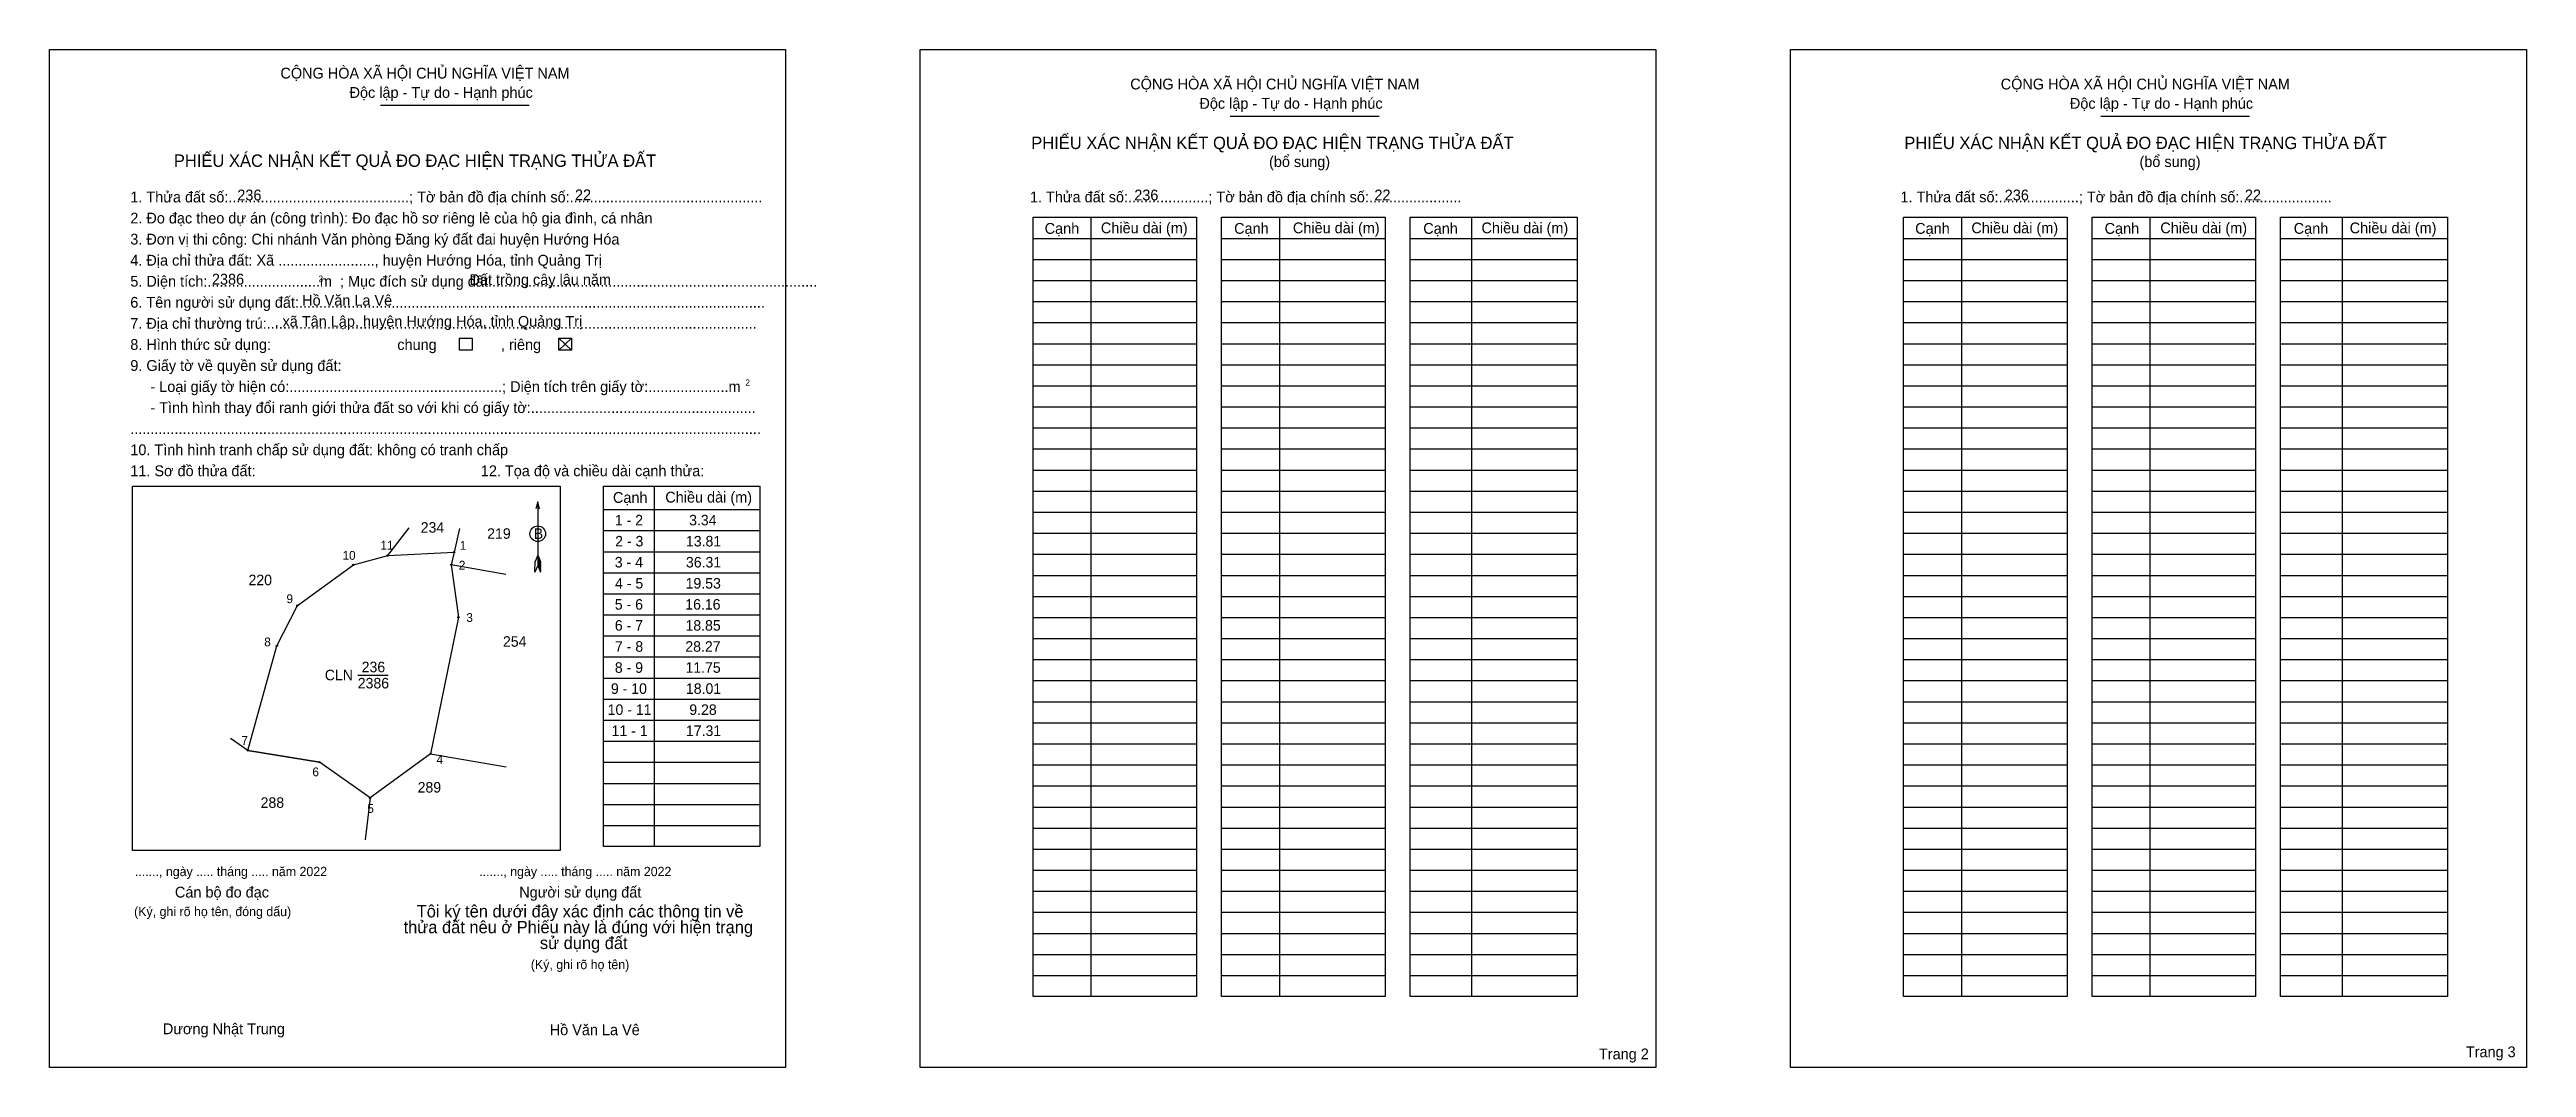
# Model space of a CAD drawing. Extents: x 548803 to 549448, y 1835498 to 1835763.
import ezdxf

# ---------------------------------------------------------------- set-up
doc = ezdxf.new("R2010")
doc.units = 0
for name, color, linetype in [('Level 1', 7, 'Continuous'), ('Level 10', 7, 'Continuous'), ('Level 11', 7, 'Continuous'), ('Level 13', 7, 'Continuous'), ('Level 2', 7, 'Continuous'), ('Level 25', 7, 'Continuous'), ('Level 27', 7, 'Continuous'), ('Level 48', 7, 'Continuous'), ('Level 50', 7, 'Continuous'), ('Level 52', 7, 'Continuous'), ('Level 55', 7, 'Continuous'), ('Level 6', 7, 'Continuous'), ('Level 9', 7, 'Continuous')]:
    doc.layers.add(name, color=color, linetype=linetype)

msp = doc.modelspace()

# ---------------------------------------------------------------- linework, layer by layer
at = {"layer": 'Level 1'}
for p, q in [((548802.85, 1835762.82), (548802.85, 1835762.82)), ((549029.63, 1835762.82), (549029.63, 1835762.82)), ((548889.06, 1835748.3), (548927.84, 1835748.3)), ((549110.46, 1835745.47), (549149.24, 1835745.47)), ((549337.24, 1835745.47), (549376.02, 1835745.47)), ((549074.16, 1835719.11), (549074.16, 1835516.09)), ((549123.28, 1835719.11), (549123.28, 1835516.09)), ((549173.31, 1835719.11), (549173.31, 1835516.09)), ((549300.94, 1835719.11), (549300.94, 1835516.09)), ((549350.06, 1835719.11), (549350.06, 1835516.09)), ((549400.1, 1835719.11), (549400.1, 1835516.09)), ((549059.07, 1835713.62), (549101.68, 1835713.62)), ((549108.19, 1835713.62), (549150.8, 1835713.62)), ((549157.31, 1835713.62), (549200.84, 1835713.62)), ((549285.85, 1835713.62), (549328.46, 1835713.62)), ((549334.97, 1835713.62), (549377.59, 1835713.62)), ((549384.09, 1835713.62), (549427.62, 1835713.62)), ((549059.07, 1835708.13), (549101.68, 1835708.13)), ((549108.19, 1835708.13), (549150.8, 1835708.13)), ((549157.31, 1835708.13), (549200.84, 1835708.13)), ((549285.85, 1835708.13), (549328.46, 1835708.13)), ((549334.97, 1835708.13), (549377.59, 1835708.13)), ((549384.09, 1835708.13), (549427.62, 1835708.13)), ((549059.07, 1835702.65), (549101.68, 1835702.65)), ((549108.19, 1835702.65), (549150.8, 1835702.65)), ((549157.31, 1835702.65), (549200.84, 1835702.65)), ((549285.85, 1835702.65), (549328.46, 1835702.65)), ((549334.97, 1835702.65), (549377.59, 1835702.65)), ((549384.09, 1835702.65), (549427.62, 1835702.65)), ((549059.07, 1835697.16), (549101.68, 1835697.16)), ((549059.07, 1835691.67), (549101.68, 1835691.67)), ((549108.19, 1835697.16), (549150.8, 1835697.16)), ((549108.19, 1835691.67), (549150.8, 1835691.67)), ((549157.31, 1835697.16), (549200.84, 1835697.16)), ((549157.31, 1835691.67), (549200.84, 1835691.67)), ((549285.85, 1835697.16), (549328.46, 1835697.16)), ((549285.85, 1835691.67), (549328.46, 1835691.67)), ((549334.97, 1835697.16), (549377.59, 1835697.16)), ((549334.97, 1835691.67), (549377.59, 1835691.67)), ((549384.09, 1835697.16), (549427.62, 1835697.16)), ((549384.09, 1835691.67), (549427.62, 1835691.67)), ((548935.53, 1835687.61), (548938.83, 1835684.54)), ((548935.53, 1835684.54), (548938.83, 1835687.61)), ((549059.07, 1835686.19), (549101.68, 1835686.19)), ((549108.19, 1835686.19), (549150.8, 1835686.19)), ((549157.31, 1835686.19), (549200.84, 1835686.19)), ((549285.85, 1835686.19), (549328.46, 1835686.19)), ((549334.97, 1835686.19), (549377.59, 1835686.19)), ((549384.09, 1835686.19), (549427.62, 1835686.19)), ((549059.07, 1835680.7), (549101.68, 1835680.7)), ((549108.19, 1835680.7), (549150.8, 1835680.7)), ((549157.31, 1835680.7), (549200.84, 1835680.7)), ((549285.85, 1835680.7), (549328.46, 1835680.7)), ((549334.97, 1835680.7), (549377.59, 1835680.7)), ((549384.09, 1835680.7), (549427.62, 1835680.7)), ((549059.07, 1835675.21), (549101.68, 1835675.21)), ((549108.19, 1835675.21), (549150.8, 1835675.21)), ((549157.31, 1835675.21), (549200.84, 1835675.21)), ((549285.85, 1835675.21), (549328.46, 1835675.21)), ((549334.97, 1835675.21), (549377.59, 1835675.21)), ((549384.09, 1835675.21), (549427.62, 1835675.21)), ((549059.07, 1835669.73), (549101.68, 1835669.73)), ((549108.19, 1835669.73), (549150.8, 1835669.73)), ((549157.31, 1835669.73), (549200.84, 1835669.73)), ((549285.85, 1835669.73), (549328.46, 1835669.73)), ((549334.97, 1835669.73), (549377.59, 1835669.73)), ((549384.09, 1835669.73), (549427.62, 1835669.73)), ((549059.07, 1835664.24), (549101.68, 1835664.24)), ((549108.19, 1835664.24), (549150.8, 1835664.24)), ((549157.31, 1835664.24), (549200.84, 1835664.24)), ((549285.85, 1835664.24), (549328.46, 1835664.24)), ((549334.97, 1835664.24), (549377.59, 1835664.24)), ((549384.09, 1835664.24), (549427.62, 1835664.24)), ((549059.07, 1835658.75), (549101.68, 1835658.75)), ((549059.07, 1835653.26), (549101.68, 1835653.26)), ((549108.19, 1835658.75), (549150.8, 1835658.75)), ((549108.19, 1835653.26), (549150.8, 1835653.26)), ((549157.31, 1835658.75), (549200.84, 1835658.75)), ((549157.31, 1835653.26), (549200.84, 1835653.26)), ((549285.85, 1835658.75), (549328.46, 1835658.75)), ((549285.85, 1835653.26), (549328.46, 1835653.26)), ((549334.97, 1835658.75), (549377.59, 1835658.75)), ((549334.97, 1835653.26), (549377.59, 1835653.26)), ((549384.09, 1835658.75), (549427.62, 1835658.75)), ((549384.09, 1835653.26), (549427.62, 1835653.26)), ((548824.44, 1835649.07), (548824.44, 1835649.07)), ((548960.34, 1835649.09), (548960.34, 1835555.18)), ((549059.07, 1835647.78), (549101.68, 1835647.78)), ((549108.19, 1835647.78), (549150.8, 1835647.78)), ((549157.31, 1835647.78), (549200.84, 1835647.78)), ((549285.85, 1835647.78), (549328.46, 1835647.78)), ((549334.97, 1835647.78), (549377.59, 1835647.78)), ((549384.09, 1835647.78), (549427.62, 1835647.78)), ((548930.03, 1835644.96), (548930.03, 1835628.37)), ((548947.17, 1835642.97), (548987.87, 1835642.97)), ((549059.07, 1835642.29), (549101.68, 1835642.29)), ((549108.19, 1835642.29), (549150.8, 1835642.29)), ((549157.31, 1835642.29), (549200.84, 1835642.29)), ((549285.85, 1835642.29), (549328.46, 1835642.29)), ((549334.97, 1835642.29), (549377.59, 1835642.29)), ((549384.09, 1835642.29), (549427.62, 1835642.29)), ((548947.17, 1835637.48), (548987.87, 1835637.48)), ((549059.07, 1835636.8), (549101.68, 1835636.8)), ((549108.19, 1835636.8), (549150.8, 1835636.8)), ((549157.31, 1835636.8), (549200.84, 1835636.8)), ((549285.85, 1835636.8), (549328.46, 1835636.8)), ((549334.97, 1835636.8), (549377.59, 1835636.8)), ((549384.09, 1835636.8), (549427.62, 1835636.8)), ((548929.29, 1835626.67), (548929.33, 1835629.42)), ((548930.03, 1835628.37), (548929.29, 1835626.67)), ((548930.03, 1835631.11), (548929.33, 1835629.42)), ((548930.03, 1835631.11), (548930.73, 1835629.42)), ((548930.03, 1835630.87), (548930.73, 1835629.17)), ((548930.03, 1835630.63), (548930.73, 1835628.93)), ((548930.03, 1835630.4), (548930.74, 1835628.69)), ((548930.03, 1835630.15), (548930.74, 1835628.44)), ((548930.03, 1835629.91), (548930.74, 1835628.19)), ((548930.03, 1835629.67), (548930.74, 1835627.94)), ((548930.03, 1835629.44), (548930.75, 1835627.7)), ((548930.03, 1835629.2), (548930.75, 1835627.45)), ((548930.03, 1835628.96), (548930.75, 1835627.2)), ((548930.03, 1835628.72), (548930.76, 1835626.97)), ((548930.03, 1835628.37), (548930.76, 1835626.67)), ((548930.76, 1835626.67), (548930.73, 1835629.42)), ((548947.17, 1835631.99), (548987.87, 1835631.99)), ((549059.07, 1835631.32), (549101.68, 1835631.32)), ((549108.19, 1835631.32), (549150.8, 1835631.32)), ((549157.31, 1835631.32), (549200.84, 1835631.32)), ((549285.85, 1835631.32), (549328.46, 1835631.32)), ((549334.97, 1835631.32), (549377.59, 1835631.32)), ((549384.09, 1835631.32), (549427.62, 1835631.32)), ((548947.17, 1835626.51), (548987.87, 1835626.51)), ((548947.17, 1835621.02), (548987.87, 1835621.02)), ((549059.07, 1835625.83), (549101.68, 1835625.83)), ((549108.19, 1835625.83), (549150.8, 1835625.83)), ((549157.31, 1835625.83), (549200.84, 1835625.83)), ((549285.85, 1835625.83), (549328.46, 1835625.83)), ((549334.97, 1835625.83), (549377.59, 1835625.83)), ((549384.09, 1835625.83), (549427.62, 1835625.83)), ((548947.17, 1835615.53), (548987.87, 1835615.53)), ((549059.07, 1835620.34), (549101.68, 1835620.34)), ((549059.07, 1835614.86), (549101.68, 1835614.86)), ((549108.19, 1835620.34), (549150.8, 1835620.34)), ((549108.19, 1835614.86), (549150.8, 1835614.86)), ((549157.31, 1835620.34), (549200.84, 1835620.34)), ((549157.31, 1835614.86), (549200.84, 1835614.86)), ((549285.85, 1835620.34), (549328.46, 1835620.34)), ((549285.85, 1835614.86), (549328.46, 1835614.86)), ((549334.97, 1835620.34), (549377.59, 1835620.34)), ((549334.97, 1835614.86), (549377.59, 1835614.86)), ((549384.09, 1835620.34), (549427.62, 1835620.34)), ((549384.09, 1835614.86), (549427.62, 1835614.86)), ((548947.17, 1835610.04), (548987.87, 1835610.04)), ((549059.07, 1835609.37), (549101.68, 1835609.37)), ((549108.19, 1835609.37), (549150.8, 1835609.37)), ((549157.31, 1835609.37), (549200.84, 1835609.37)), ((549285.85, 1835609.37), (549328.46, 1835609.37)), ((549334.97, 1835609.37), (549377.59, 1835609.37)), ((549384.09, 1835609.37), (549427.62, 1835609.37)), ((548947.17, 1835604.56), (548987.87, 1835604.56)), ((549059.07, 1835603.88), (549101.68, 1835603.88)), ((549108.19, 1835603.88), (549150.8, 1835603.88)), ((549157.31, 1835603.88), (549200.84, 1835603.88)), ((549285.85, 1835603.88), (549328.46, 1835603.88)), ((549334.97, 1835603.88), (549377.59, 1835603.88)), ((549384.09, 1835603.88), (549427.62, 1835603.88)), ((548947.17, 1835599.07), (548987.87, 1835599.07)), ((549059.07, 1835598.4), (549101.68, 1835598.4)), ((549108.19, 1835598.4), (549150.8, 1835598.4)), ((549157.31, 1835598.4), (549200.84, 1835598.4)), ((549285.85, 1835598.4), (549328.46, 1835598.4)), ((549334.97, 1835598.4), (549377.59, 1835598.4)), ((549384.09, 1835598.4), (549427.62, 1835598.4)), ((548947.17, 1835593.58), (548987.87, 1835593.58)), ((549059.07, 1835592.91), (549101.68, 1835592.91)), ((549108.19, 1835592.91), (549150.8, 1835592.91)), ((549157.31, 1835592.91), (549200.84, 1835592.91)), ((549285.85, 1835592.91), (549328.46, 1835592.91)), ((549334.97, 1835592.91), (549377.59, 1835592.91)), ((549384.09, 1835592.91), (549427.62, 1835592.91)), ((548947.17, 1835588.1), (548987.87, 1835588.1)), ((548947.17, 1835582.61), (548987.87, 1835582.61)), ((549059.07, 1835587.42), (549101.68, 1835587.42)), ((549059.07, 1835581.93), (549101.68, 1835581.93)), ((549108.19, 1835587.42), (549150.8, 1835587.42)), ((549108.19, 1835581.93), (549150.8, 1835581.93)), ((549157.31, 1835587.42), (549200.84, 1835587.42)), ((549157.31, 1835581.93), (549200.84, 1835581.93)), ((549285.85, 1835587.42), (549328.46, 1835587.42)), ((549285.85, 1835581.93), (549328.46, 1835581.93)), ((549334.97, 1835587.42), (549377.59, 1835587.42)), ((549334.97, 1835581.93), (549377.59, 1835581.93)), ((549384.09, 1835587.42), (549427.62, 1835587.42)), ((549384.09, 1835581.93), (549427.62, 1835581.93)), ((548947.17, 1835577.12), (548987.87, 1835577.12)), ((549059.07, 1835576.45), (549101.68, 1835576.45)), ((549108.19, 1835576.45), (549150.8, 1835576.45)), ((549157.31, 1835576.45), (549200.84, 1835576.45)), ((549285.85, 1835576.45), (549328.46, 1835576.45)), ((549334.97, 1835576.45), (549377.59, 1835576.45)), ((549384.09, 1835576.45), (549427.62, 1835576.45)), ((548947.17, 1835571.64), (548987.87, 1835571.64)), ((549059.07, 1835570.96), (549101.68, 1835570.96)), ((549108.19, 1835570.96), (549150.8, 1835570.96)), ((549157.31, 1835570.96), (549200.84, 1835570.96)), ((549285.85, 1835570.96), (549328.46, 1835570.96)), ((549334.97, 1835570.96), (549377.59, 1835570.96)), ((549384.09, 1835570.96), (549427.62, 1835570.96)), ((548947.17, 1835566.15), (548987.87, 1835566.15)), ((549059.07, 1835565.47), (549101.68, 1835565.47)), ((549108.19, 1835565.47), (549150.8, 1835565.47)), ((549157.31, 1835565.47), (549200.84, 1835565.47)), ((549285.85, 1835565.47), (549328.46, 1835565.47)), ((549334.97, 1835565.47), (549377.59, 1835565.47)), ((549384.09, 1835565.47), (549427.62, 1835565.47)), ((548947.17, 1835560.66), (548987.87, 1835560.66)), ((549059.07, 1835559.99), (549101.68, 1835559.99)), ((549108.19, 1835559.99), (549150.8, 1835559.99)), ((549157.31, 1835559.99), (549200.84, 1835559.99)), ((549285.85, 1835559.99), (549328.46, 1835559.99)), ((549334.97, 1835559.99), (549377.59, 1835559.99)), ((549384.09, 1835559.99), (549427.62, 1835559.99)), ((548935.89, 1835554.12), (548935.89, 1835554.12)), ((549059.07, 1835554.5), (549101.68, 1835554.5)), ((549108.19, 1835554.5), (549150.8, 1835554.5)), ((549157.31, 1835554.5), (549200.84, 1835554.5)), ((549285.85, 1835554.5), (549328.46, 1835554.5)), ((549334.97, 1835554.5), (549377.59, 1835554.5)), ((549384.09, 1835554.5), (549427.62, 1835554.5)), ((549059.07, 1835549.01), (549101.68, 1835549.01)), ((549059.07, 1835543.53), (549101.68, 1835543.53)), ((549108.19, 1835549.01), (549150.8, 1835549.01)), ((549108.19, 1835543.53), (549150.8, 1835543.53)), ((549157.31, 1835549.01), (549200.84, 1835549.01)), ((549157.31, 1835543.53), (549200.84, 1835543.53)), ((549285.85, 1835549.01), (549328.46, 1835549.01)), ((549285.85, 1835543.53), (549328.46, 1835543.53)), ((549334.97, 1835549.01), (549377.59, 1835549.01)), ((549334.97, 1835543.53), (549377.59, 1835543.53)), ((549384.09, 1835549.01), (549427.62, 1835549.01)), ((549384.09, 1835543.53), (549427.62, 1835543.53)), ((549059.07, 1835538.04), (549101.68, 1835538.04)), ((549108.19, 1835538.04), (549150.8, 1835538.04)), ((549157.31, 1835538.04), (549200.84, 1835538.04)), ((549285.85, 1835538.04), (549328.46, 1835538.04)), ((549334.97, 1835538.04), (549377.59, 1835538.04)), ((549384.09, 1835538.04), (549427.62, 1835538.04)), ((549059.07, 1835532.55), (549101.68, 1835532.55)), ((549108.19, 1835532.55), (549150.8, 1835532.55)), ((549157.31, 1835532.55), (549200.84, 1835532.55)), ((549285.85, 1835532.55), (549328.46, 1835532.55)), ((549334.97, 1835532.55), (549377.59, 1835532.55)), ((549384.09, 1835532.55), (549427.62, 1835532.55)), ((549059.07, 1835527.07), (549101.68, 1835527.07)), ((549108.19, 1835527.07), (549150.8, 1835527.07)), ((549157.31, 1835527.07), (549200.84, 1835527.07)), ((549285.85, 1835527.07), (549328.46, 1835527.07)), ((549334.97, 1835527.07), (549377.59, 1835527.07)), ((549384.09, 1835527.07), (549427.62, 1835527.07)), ((549059.07, 1835521.58), (549101.68, 1835521.58)), ((549108.19, 1835521.58), (549150.8, 1835521.58)), ((549157.31, 1835521.58), (549200.84, 1835521.58)), ((549285.85, 1835521.58), (549328.46, 1835521.58)), ((549334.97, 1835521.58), (549377.59, 1835521.58)), ((549384.09, 1835521.58), (549427.62, 1835521.58)), ((548994.6, 1835497.62), (548994.6, 1835497.62)), ((549221.37, 1835497.62), (549221.37, 1835497.62))]:
    msp.add_line(p, q, dxfattribs=at)
for points in [[(549059.07, 1835719.11), (549101.68, 1835719.11), (549101.68, 1835516.09), (549059.07, 1835516.09)], [(549108.19, 1835719.11), (549150.8, 1835719.11), (549150.8, 1835516.09), (549108.19, 1835516.09)], [(549157.31, 1835719.11), (549200.84, 1835719.11), (549200.84, 1835516.09), (549157.31, 1835516.09)], [(549285.85, 1835719.11), (549328.46, 1835719.11), (549328.46, 1835516.09), (549285.85, 1835516.09)], [(549334.97, 1835719.11), (549377.59, 1835719.11), (549377.59, 1835516.09), (549334.97, 1835516.09)], [(549384.09, 1835719.11), (549427.62, 1835719.11), (549427.62, 1835516.09), (549384.09, 1835516.09)], [(548824.44, 1835649.07), (548935.89, 1835649.07), (548935.89, 1835554.12), (548824.44, 1835554.12)], [(548947.17, 1835649.09), (548987.87, 1835649.09), (548987.87, 1835555.18), (548947.17, 1835555.18)]]:
    msp.add_lwpolyline(points, close=True, dxfattribs=at)
msp.add_lwpolyline([(548930.5, 1835643.2), (548930.03, 1835644.96), (548929.55, 1835643.2)], dxfattribs=at)
msp.add_circle((548930.03, 1835636.67), 2.03, dxfattribs=at)
at = {"layer": 'Level 10'}
msp.add_lwpolyline([(548902.14, 1835579.34), (548886.35, 1835567.84), (548873.15, 1835577.16), (548854.55, 1835580.24), (548862.09, 1835607.49), (548867.44, 1835617.95), (548882, 1835628.55), (548890.96, 1835630.97), (548908.25, 1835631.85), (548907.51, 1835628.6), (548909.39, 1835614.92)], close=True, dxfattribs=at)
at = {"layer": 'Level 11'}
for centre in [(548882, 1835628.55), (548890.96, 1835630.97), (548907.51, 1835628.6), (548908.25, 1835631.85), (548867.44, 1835617.95), (548909.39, 1835614.92), (548862.09, 1835607.49), (548854.55, 1835580.24), (548873.15, 1835577.16), (548902.14, 1835579.34), (548902.14, 1835579.34), (548886.35, 1835567.84)]:
    msp.add_circle(centre, 0.183, dxfattribs=at)
at = {"layer": 'Level 2'}
for points in [[(548802.85, 1835762.82), (548994.59, 1835762.82), (548994.59, 1835497.62), (548802.85, 1835497.62)], [(549029.63, 1835762.82), (549221.37, 1835762.82), (549221.37, 1835497.62), (549029.63, 1835497.62)], [(549256.41, 1835762.82), (549448.15, 1835762.82), (549448.15, 1835497.62), (549256.41, 1835497.62)]]:
    msp.add_lwpolyline(points, close=True, dxfattribs=at)
at = {"layer": 'Level 25'}
for p, q in [((548867.44, 1835617.95), (548882, 1835628.55)), ((548882, 1835628.55), (548890.96, 1835630.97)), ((548862.09, 1835607.49), (548867.44, 1835617.95)), ((548854.55, 1835580.24), (548873.15, 1835577.16))]:
    msp.add_line(p, q, dxfattribs=at)
at = {"layer": 'Level 27'}
msp.add_line((548854.55, 1835580.24), (548850, 1835583.3), dxfattribs=at)
at = {"layer": 'Level 50'}
for points in [[(548909.62, 1835687.61), (548912.92, 1835687.61), (548912.92, 1835684.54), (548909.62, 1835684.54)], [(548935.53, 1835687.61), (548938.83, 1835687.61), (548938.83, 1835684.54), (548935.53, 1835684.54)]]:
    msp.add_lwpolyline(points, close=True, dxfattribs=at)
at = {"layer": 'Level 9'}
for p, q in [((548890.96, 1835630.97), (548896.57, 1835638.21)), ((548909.65, 1835638), (548908.25, 1835631.85)), ((548921.69, 1835626.09), (548907.51, 1835628.6)), ((548883.15, 1835599.85), (548891.11, 1835599.85)), ((548902.14, 1835579.34), (548921.84, 1835575.96)), ((548886.35, 1835567.84), (548885.09, 1835556.96))]:
    msp.add_line(p, q, dxfattribs=at)

# ---------------------------------------------------------------- texts
at = {"layer": 'Level 1'}
for s, height, p in [('CỘNG HÒA XÃ HỘI CHỦ NGHĨA VIỆT NAM', 2.8164, (548863, 1835755.26)), ('CỘNG HÒA XÃ HỘI CHỦ NGHĨA VIỆT NAM', 2.8164, (549084.4, 1835752.42)), ('CỘNG HÒA XÃ HỘI CHỦ NGHĨA VIỆT NAM', 2.8164, (549311.18, 1835752.42)), ('Độc lập - Tự do - Hạnh phúc', 2.8164, (548881.01, 1835750.23)), ('Độc lập - Tự do - Hạnh phúc', 2.8164, (549102.42, 1835747.39)), ('Độc lập - Tự do - Hạnh phúc', 2.8164, (549329.2, 1835747.39)), ('PHIẾU XÁC NHẬN KẾT QUẢ ĐO ĐẠC HIỆN TRẠNG THỬA ĐẤT', 3.2191, (549058.61, 1835736.89)), ('PHIẾU XÁC NHẬN KẾT QUẢ ĐO ĐẠC HIỆN TRẠNG THỬA ĐẤT', 3.2191, (549286.06, 1835736.89)), ('PHIẾU XÁC NHẬN KẾT QUẢ ĐO ĐẠC HIỆN TRẠNG THỬA ĐẤT', 3.2191, (548835.24, 1835732.26)), ('(bổ sung)', 2.816, (549120.56, 1835732.21)), ('(bổ sung)', 2.816, (549347.34, 1835732.21)), ('1. Thửa đất số:.............................................; Tờ bản đồ địa chính số:................................................', 2.81644, (548823.89, 1835722.99)), ('1. Thửa đất số:....................; Tờ bản đồ địa chính số:.......................', 2.8164, (549058.27, 1835723.01)), ('1. Thửa đất số:....................; Tờ bản đồ địa chính số:.......................', 2.8164, (549285.06, 1835723.01)), ('2. Đo đạc theo dự án (công trình): Đo đạc hồ sơ riêng lẻ của hộ gia đình, cá nhân', 2.8164, (548823.89, 1835717.5)), ('Cạnh', 2.816, (549062.11, 1835714.81)), ('Chiều dài (m)', 2.8164, (549076.75, 1835714.95)), ('Cạnh', 2.816, (549111.47, 1835714.81)), ('Chiều dài (m)', 2.8164, (549126.78, 1835714.95)), ('Cạnh', 2.816, (549160.74, 1835714.81)), ('Chiều dài (m)', 2.8164, (549175.9, 1835714.95)), ('Cạnh', 2.816, (549288.9, 1835714.81)), ('Chiều dài (m)', 2.8164, (549303.53, 1835714.95)), ('Cạnh', 2.816, (549338.25, 1835714.81)), ('Chiều dài (m)', 2.8164, (549352.76, 1835714.95)), ('Cạnh', 2.816, (549387.52, 1835714.81)), ('Chiều dài (m)', 2.8164, (549402.1, 1835714.95)), ('3. Đơn vị thi công: Chi nhánh Văn phòng Đăng ký đất đai huyện Hướng Hóa', 2.8164, (548823.89, 1835712.01)), ('4. Địa chỉ thửa đất: Xã ........................, huyện Hướng Hóa, tỉnh Quảng Trị', 2.8164, (548823.89, 1835706.52)), ('5. Diện tích:............................m  ; Mục đích sử dụng đất:.................................................................................', 2.81644, (548823.89, 1835701.04)), ('6. Tên người sử dụng đất:....................................................................................................................', 2.81644, (548823.89, 1835695.55)), ('2', 1.61, (548872.91, 1835702.32)), ('7. Địa chỉ thường trú:..........................................................................................................................', 2.81644, (548823.89, 1835690.06)), ('chung                , riêng', 2.8164, (548893.45, 1835684.55)), ('9. Giấy tờ về quyền sử dụng đất:', 2.8164, (548823.89, 1835679.09)), ('     - Loại giấy tờ hiện có:.....................................................; Diện tích trên giấy tờ:....................m', 2.81644, (548823.89, 1835673.6)), ('2', 1.61, (548984.14, 1835675.25)), ('     - Tình hình thay đổi ranh giới thửa đất so với khi có giấy tờ:........................................................', 2.81644, (548823.89, 1835668.12)), ('10. Tình hình tranh chấp sử dụng đất: không có tranh chấp', 2.8164, (548823.89, 1835657.14)), ('.............................................................................................................................................................', 2.81644, (548823.89, 1835662.63)), ('11. Sơ đồ thửa đất:', 2.8164, (548823.89, 1835651.66)), ('12. Tọa độ và chiều dài cạnh thửa:', 2.8164, (548915.21, 1835651.66)), ('Cạnh', 2.816, (548949.64, 1835644.71)), ('Chiều dài (m)', 2.8164, (548963.27, 1835644.8)), ('B', 2.74, (548929.01, 1835635.33)), ('......., ngày ..... tháng ..... năm 2022', 2.4142, (548825.09, 1835547.47)), ('......., ngày ..... tháng ..... năm 2022', 2.4142, (548914.79, 1835547.47)), ('Cán bộ đo đạc', 2.8164, (548835.52, 1835541.89)), ('Người sử dụng đất', 2.8164, (548925.22, 1835541.89)), ('(Ký, ghi rõ họ tên, đóng dấu)', 2.4142, (548824.88, 1835537.04)), ('Tôi ký tên dưới đây xác định các thông tin về', 3.2005, (548898.51, 1835536.72)), ('thửa đất nêu ở Phiếu này là đúng với hiện trạng', 3.2005, (548895.09, 1835532.59)), ('sử dụng đất', 3.2005, (548930.6, 1835528.47)), ('(Ký, ghi rõ họ tên)', 2.4142, (548928.23, 1835523.23)), ('Dương Nhật Trung', 2.8164, (548832.38, 1835506.29)), ('Trang 2', 2.816, (549206.52, 1835499.74)), ('Trang 3', 2.816, (549432.36, 1835500.29))]:
    msp.add_text(s, height=height, dxfattribs=at).set_placement(p)
at = {"layer": 'Level 13'}
for s, p in [('CLN', (548874.56, 1835598.48)), ('236', (548884.17, 1835600.58)), ('2386', (548883.15, 1835596.37))]:
    msp.add_text(s, height=2.743, dxfattribs=at).set_placement(p)
at = {"layer": 'Level 48'}
msp.add_text('8. Hình thức sử dụng:', height=2.8165, dxfattribs=at).set_placement((548823.89, 1835684.58))
at = {"layer": 'Level 52'}
for s, p in [('1 - 2', (548950.13, 1835638.85)), ('3.34', (548969.48, 1835638.85)), ('234', (548899.55, 1835636.94)), ('219', (548916.87, 1835635.35)), ('2 - 3', (548950.21, 1835633.36)), ('13.81', (548968.65, 1835633.36)), ('3 - 4', (548950.11, 1835627.88)), ('36.31', (548968.65, 1835627.88)), ('220', (548854.69, 1835623.26)), ('4 - 5', (548950.18, 1835622.39)), ('19.53', (548968.57, 1835622.39)), ('5 - 6', (548950.12, 1835616.9)), ('6 - 7', (548950.13, 1835611.42)), ('16.16', (548968.48, 1835616.9)), ('18.85', (548968.53, 1835611.42)), ('254', (548920.98, 1835607.23)), ('7 - 8', (548950.16, 1835605.93)), ('28.27', (548968.49, 1835605.93)), ('8 - 9', (548950.13, 1835600.44)), ('11.75', (548968.53, 1835600.44)), ('9 - 10', (548949.1, 1835594.96)), ('18.01', (548968.65, 1835594.96)), ('10 - 11', (548948.26, 1835589.47)), ('9.28', (548969.53, 1835589.47)), ('11 - 1', (548949.28, 1835583.98)), ('17.31', (548968.65, 1835583.98)), ('289', (548898.75, 1835569.24)), ('288', (548857.85, 1835565.26))]:
    msp.add_text(s, height=2.743, dxfattribs=at).set_placement(p)
at = {"layer": 'Level 55'}
for s, p in [('10', (548881.94, 1835628.55)), ('11', (548890.9, 1835630.97)), ('2', (548907.48, 1835628.6)), ('1', (548908.23, 1835631.85)), ('9', (548867.41, 1835617.95)), ('3', (548909.36, 1835614.92)), ('8', (548862.06, 1835607.49)), ('7', (548854.52, 1835580.24)), ('6', (548873.12, 1835577.16)), ('4', (548902.11, 1835579.34)), ('5', (548886.32, 1835567.84))]:
    msp.add_text(s, height=0.0914, dxfattribs=at).set_placement(p)
at = {"layer": 'Level 6'}
for s, height, p in [('236', 2.817, (548851.78, 1835723.51)), ('22', 2.817, (548939.74, 1835723.55)), ('236', 2.817, (549085.45, 1835723.51)), ('22', 2.817, (549148.01, 1835723.52)), ('236', 2.817, (549312.23, 1835723.51)), ('22', 2.817, (549374.79, 1835723.52)), ('2386', 2.817, (548845.16, 1835701.59)), ('Đất trồng cây lâu năm', 2.8166, (548912.27, 1835701.48)), ('Hồ Văn La Vê', 2.8166, (548868.66, 1835696.08)), (', xã Tân Lập, huyện Hướng Hóa, tỉnh Quảng Trị', 2.8166, (548861.47, 1835690.59)), ('Hồ Văn La Vê', 2.8166, (548933.16, 1835506.03))]:
    msp.add_text(s, height=height, dxfattribs=at).set_placement(p)
at = {"layer": 'Level 9'}
for s, height, p in [('11', 2.286, (548889.05, 1835632.54)), ('1', 2.29, (548909.71, 1835632.48)), ('10', 2.286, (548879.19, 1835629.89)), ('2', 2.29, (548909.48, 1835627.34)), ('9', 2.29, (548864.58, 1835618.59)), ('3', 2.29, (548911.43, 1835613.69)), ('8', 2.29, (548858.79, 1835607.34)), ('7', 2.29, (548852.83, 1835581.67)), ('6', 2.29, (548871.33, 1835573.48)), ('4', 2.29, (548903.66, 1835576.71)), ('5', 2.29, (548885.64, 1835563.95))]:
    msp.add_text(s, height=height, dxfattribs=at).set_placement(p)

doc.saveas('drawing.dxf')
